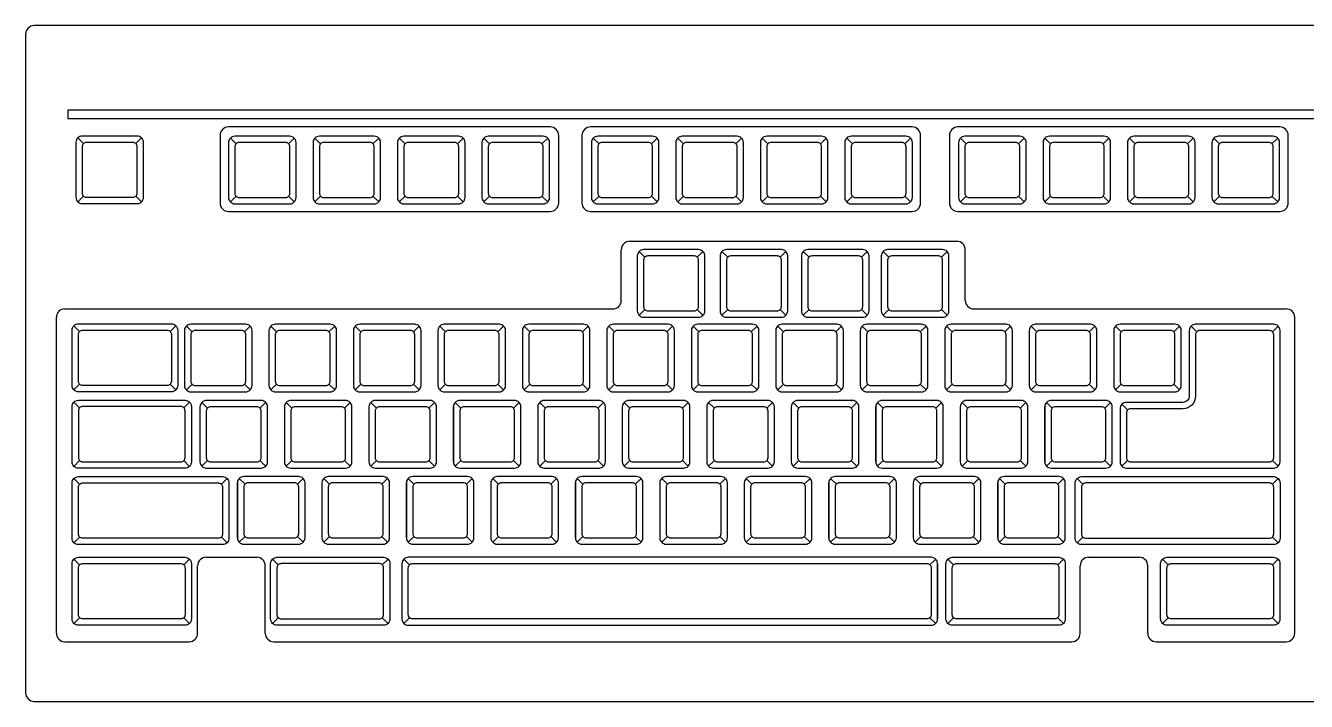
# Model space of a CAD drawing. Extents: x 810.254 to 810.714, y 78.318 to 78.478.
# Drawn here: x 810.2544 to 810.5577, y 78.3178 to 78.4778 of the extents above; entities that cross this region are included whole.
import ezdxf

# ---------------------------------------------------------------- set-up
doc = ezdxf.new("R2010")
doc.units = 0
doc.layers.get('0').update_dxf_attribs({"linetype": 'CONTINUOUS'})

msp = doc.modelspace()

# ---------------------------------------------------------------- linework, layer by layer
at = {"color": 0}
for p, q in [((810.26815, 78.44986), (810.26679, 78.45121)), ((810.28056, 78.44986), (810.28192, 78.45121)), ((810.30428, 78.44982), (810.30292, 78.45117)), ((810.31669, 78.44982), (810.31805, 78.45117)), ((810.32428, 78.44982), (810.32292, 78.45117)), ((810.33669, 78.44982), (810.33805, 78.45117)), ((810.34428, 78.44982), (810.34292, 78.45117)), ((810.35669, 78.44982), (810.35805, 78.45117)), ((810.36428, 78.44982), (810.36292, 78.45117)), ((810.37669, 78.44982), (810.37805, 78.45117)), ((810.3902, 78.44982), (810.38884, 78.45117)), ((810.40261, 78.44982), (810.40396, 78.45117)), ((810.4102, 78.44982), (810.40884, 78.45117)), ((810.42261, 78.44982), (810.42396, 78.45117)), ((810.4302, 78.44982), (810.42884, 78.45117)), ((810.44261, 78.44982), (810.44396, 78.45117)), ((810.4502, 78.44982), (810.44884, 78.45117)), ((810.46261, 78.44982), (810.46396, 78.45117)), ((810.47712, 78.44982), (810.47577, 78.45117)), ((810.48953, 78.44982), (810.49089, 78.45117)), ((810.49712, 78.44982), (810.49577, 78.45117)), ((810.50953, 78.44982), (810.51089, 78.45117)), ((810.51712, 78.44982), (810.51577, 78.45117)), ((810.52953, 78.44982), (810.53089, 78.45117)), ((810.53712, 78.44982), (810.53577, 78.45117)), ((810.54953, 78.44982), (810.55089, 78.45117)), ((810.26815, 78.43744), (810.26679, 78.43609)), ((810.28056, 78.43744), (810.28192, 78.43609)), ((810.30428, 78.4374), (810.30292, 78.43605)), ((810.31669, 78.4374), (810.31805, 78.43605)), ((810.32428, 78.4374), (810.32292, 78.43605)), ((810.33669, 78.4374), (810.33805, 78.43605)), ((810.34428, 78.4374), (810.34292, 78.43605)), ((810.35669, 78.4374), (810.35805, 78.43605)), ((810.36428, 78.4374), (810.36292, 78.43605)), ((810.37669, 78.4374), (810.37805, 78.43605)), ((810.3902, 78.4374), (810.38884, 78.43605)), ((810.40261, 78.4374), (810.40396, 78.43605)), ((810.4102, 78.4374), (810.40884, 78.43605)), ((810.42261, 78.4374), (810.42396, 78.43605)), ((810.4302, 78.4374), (810.42884, 78.43605)), ((810.44261, 78.4374), (810.44396, 78.43605)), ((810.4502, 78.4374), (810.44884, 78.43605)), ((810.46261, 78.4374), (810.46396, 78.43605)), ((810.47712, 78.4374), (810.47577, 78.43605)), ((810.48953, 78.4374), (810.49089, 78.43605)), ((810.49712, 78.4374), (810.49577, 78.43605)), ((810.50953, 78.4374), (810.51089, 78.43605)), ((810.51712, 78.4374), (810.51577, 78.43605)), ((810.52953, 78.4374), (810.53089, 78.43605)), ((810.53712, 78.4374), (810.53577, 78.43605)), ((810.54953, 78.4374), (810.55089, 78.43605)), ((810.39547, 78.41274), (810.39547, 78.42474)), ((810.39747, 78.42674), (810.47492, 78.42674)), ((810.47692, 78.41274), (810.47692, 78.42474)), ((810.40106, 78.42297), (810.3997, 78.42433)), ((810.41347, 78.42297), (810.41482, 78.42433)), ((810.42068, 78.42297), (810.41932, 78.42433)), ((810.43309, 78.42297), (810.43444, 78.42433)), ((810.43992, 78.42297), (810.43857, 78.42433)), ((810.45233, 78.42297), (810.45369, 78.42433)), ((810.45883, 78.42297), (810.45748, 78.42433)), ((810.47125, 78.42297), (810.4726, 78.42433)), ((810.26372, 78.41074), (810.39347, 78.41074)), ((810.40106, 78.41056), (810.3997, 78.40921)), ((810.41347, 78.41056), (810.41482, 78.40921)), ((810.42068, 78.41056), (810.41932, 78.40921)), ((810.43309, 78.41056), (810.43444, 78.40921)), ((810.43992, 78.41056), (810.43857, 78.40921)), ((810.45233, 78.41056), (810.45369, 78.40921)), ((810.45883, 78.41056), (810.45748, 78.40921)), ((810.47125, 78.41056), (810.4726, 78.40921)), ((810.47892, 78.41074), (810.55291, 78.41074)), ((810.26172, 78.33392), (810.26172, 78.40874)), ((810.26724, 78.4054), (810.26589, 78.40675)), ((810.28865, 78.4054), (810.29001, 78.40675)), ((810.29385, 78.40531), (810.2925, 78.40666)), ((810.30626, 78.40531), (810.30762, 78.40666)), ((810.31385, 78.40531), (810.3125, 78.40666)), ((810.32626, 78.40531), (810.32762, 78.40666)), ((810.33385, 78.40531), (810.3325, 78.40666)), ((810.34626, 78.40531), (810.34762, 78.40666)), ((810.35385, 78.40531), (810.3525, 78.40666)), ((810.36626, 78.40531), (810.36762, 78.40666)), ((810.37385, 78.40531), (810.3725, 78.40666)), ((810.38626, 78.40531), (810.38762, 78.40666)), ((810.39385, 78.40531), (810.3925, 78.40666)), ((810.40626, 78.40531), (810.40762, 78.40666)), ((810.41385, 78.40531), (810.4125, 78.40666)), ((810.42626, 78.40531), (810.42762, 78.40666)), ((810.43385, 78.40531), (810.4325, 78.40666)), ((810.44626, 78.40531), (810.44762, 78.40666)), ((810.45385, 78.40531), (810.4525, 78.40666)), ((810.46626, 78.40531), (810.46762, 78.40666)), ((810.47385, 78.40531), (810.4725, 78.40666)), ((810.48626, 78.40531), (810.48762, 78.40666)), ((810.49385, 78.40531), (810.4925, 78.40666)), ((810.50626, 78.40531), (810.50762, 78.40666)), ((810.51385, 78.40531), (810.5125, 78.40666)), ((810.52626, 78.40531), (810.52762, 78.40666)), ((810.53038, 78.40666), (810.53174, 78.40531)), ((810.55101, 78.40666), (810.54965, 78.40531)), ((810.55491, 78.33392), (810.55491, 78.40874)), ((810.26724, 78.39289), (810.26589, 78.39154)), ((810.28865, 78.39289), (810.29001, 78.39154)), ((810.29385, 78.39289), (810.2925, 78.39154)), ((810.30626, 78.39289), (810.30762, 78.39154)), ((810.31385, 78.39289), (810.3125, 78.39154)), ((810.32626, 78.39289), (810.32762, 78.39154)), ((810.33385, 78.39289), (810.3325, 78.39154)), ((810.34626, 78.39289), (810.34762, 78.39154)), ((810.35385, 78.39289), (810.3525, 78.39154)), ((810.36626, 78.39289), (810.36762, 78.39154)), ((810.37385, 78.39289), (810.3725, 78.39154)), ((810.38626, 78.39289), (810.38762, 78.39154)), ((810.39385, 78.39289), (810.3925, 78.39154)), ((810.40626, 78.39289), (810.40762, 78.39154)), ((810.41385, 78.39289), (810.4125, 78.39154)), ((810.42626, 78.39289), (810.42762, 78.39154)), ((810.43385, 78.39289), (810.4325, 78.39154)), ((810.44626, 78.39289), (810.44762, 78.39154)), ((810.45385, 78.39289), (810.4525, 78.39154)), ((810.46626, 78.39289), (810.46762, 78.39154)), ((810.47385, 78.39289), (810.4725, 78.39154)), ((810.48626, 78.39289), (810.48762, 78.39154)), ((810.49385, 78.39289), (810.4925, 78.39154)), ((810.50626, 78.39289), (810.50762, 78.39154)), ((810.51385, 78.39289), (810.5125, 78.39154)), ((810.52626, 78.39289), (810.52762, 78.39154)), ((810.26724, 78.38731), (810.26589, 78.38866)), ((810.2919, 78.38731), (810.29326, 78.38866)), ((810.29751, 78.38723), (810.29616, 78.38859)), ((810.30993, 78.38723), (810.31128, 78.38859)), ((810.31751, 78.38723), (810.31616, 78.38859)), ((810.32993, 78.38723), (810.33128, 78.38859)), ((810.33751, 78.38723), (810.33616, 78.38859)), ((810.34993, 78.38723), (810.35128, 78.38859)), ((810.35751, 78.38723), (810.35616, 78.38859)), ((810.36993, 78.38723), (810.37128, 78.38859)), ((810.37751, 78.38723), (810.37616, 78.38859)), ((810.38993, 78.38723), (810.39128, 78.38859)), ((810.39751, 78.38723), (810.39616, 78.38859)), ((810.40993, 78.38723), (810.41128, 78.38859)), ((810.41751, 78.38723), (810.41616, 78.38859)), ((810.42993, 78.38723), (810.43128, 78.38859)), ((810.43751, 78.38723), (810.43616, 78.38859)), ((810.44993, 78.38723), (810.45128, 78.38859)), ((810.45751, 78.38723), (810.45616, 78.38859)), ((810.46993, 78.38723), (810.47128, 78.38859)), ((810.47751, 78.38723), (810.47616, 78.38859)), ((810.48993, 78.38723), (810.49128, 78.38859)), ((810.49751, 78.38723), (810.49616, 78.38859)), ((810.50993, 78.38723), (810.51128, 78.38859)), ((810.2957, 78.3876), (810.2957, 78.37451)), ((810.3157, 78.3876), (810.3157, 78.37451)), ((810.3357, 78.3876), (810.3357, 78.37451)), ((810.3557, 78.3876), (810.3557, 78.37451)), ((810.3757, 78.3876), (810.3757, 78.37451)), ((810.3957, 78.3876), (810.3957, 78.37451)), ((810.4157, 78.3876), (810.4157, 78.37451)), ((810.4357, 78.3876), (810.4357, 78.37451)), ((810.4557, 78.3876), (810.4557, 78.37451)), ((810.4757, 78.3876), (810.4757, 78.37451)), ((810.4957, 78.3876), (810.4957, 78.37451)), ((810.514, 78.38815), (810.51535, 78.38679)), ((810.26724, 78.3748), (810.26589, 78.37345)), ((810.2919, 78.3748), (810.29326, 78.37345)), ((810.29751, 78.37482), (810.29616, 78.37347)), ((810.30993, 78.37482), (810.31128, 78.37347)), ((810.31751, 78.37482), (810.31616, 78.37347)), ((810.32993, 78.37482), (810.33128, 78.37347)), ((810.33751, 78.37482), (810.33616, 78.37347)), ((810.34993, 78.37482), (810.35128, 78.37347)), ((810.35751, 78.37482), (810.35616, 78.37347)), ((810.36993, 78.37482), (810.37128, 78.37347)), ((810.37751, 78.37482), (810.37616, 78.37347)), ((810.38993, 78.37482), (810.39128, 78.37347)), ((810.39751, 78.37482), (810.39616, 78.37347)), ((810.40993, 78.37482), (810.41128, 78.37347)), ((810.41751, 78.37482), (810.41616, 78.37347)), ((810.42993, 78.37482), (810.43128, 78.37347)), ((810.43751, 78.37482), (810.43616, 78.37347)), ((810.44993, 78.37482), (810.45128, 78.37347)), ((810.45751, 78.37482), (810.45616, 78.37347)), ((810.46993, 78.37482), (810.47128, 78.37347)), ((810.47751, 78.37482), (810.47616, 78.37347)), ((810.48993, 78.37482), (810.49128, 78.37347)), ((810.49751, 78.37482), (810.49616, 78.37347)), ((810.50993, 78.37482), (810.51128, 78.37347)), ((810.514, 78.37347), (810.51535, 78.37482)), ((810.55101, 78.37347), (810.54965, 78.37482)), ((810.26724, 78.36922), (810.26589, 78.37057)), ((810.3008, 78.36922), (810.30215, 78.37057)), ((810.30639, 78.36923), (810.30504, 78.37059)), ((810.3188, 78.36923), (810.32016, 78.37059)), ((810.32639, 78.36923), (810.32504, 78.37059)), ((810.3388, 78.36923), (810.34016, 78.37059)), ((810.34639, 78.36923), (810.34504, 78.37059)), ((810.3588, 78.36923), (810.36016, 78.37059)), ((810.36639, 78.36923), (810.36504, 78.37059)), ((810.3788, 78.36923), (810.38016, 78.37059)), ((810.38639, 78.36923), (810.38504, 78.37059)), ((810.3988, 78.36923), (810.40016, 78.37059)), ((810.40639, 78.36923), (810.40504, 78.37059)), ((810.4188, 78.36923), (810.42016, 78.37059)), ((810.42639, 78.36923), (810.42504, 78.37059)), ((810.4388, 78.36923), (810.44016, 78.37059)), ((810.44639, 78.36923), (810.44504, 78.37059)), ((810.4588, 78.36923), (810.46016, 78.37059)), ((810.46639, 78.36923), (810.46504, 78.37059)), ((810.4788, 78.36923), (810.48016, 78.37059)), ((810.48639, 78.36923), (810.48504, 78.37059)), ((810.4988, 78.36923), (810.50016, 78.37059)), ((810.50473, 78.36922), (810.50338, 78.37057)), ((810.54965, 78.36922), (810.55101, 78.37057)), ((810.30457, 78.3696), (810.30457, 78.35651)), ((810.32457, 78.3696), (810.32457, 78.35651)), ((810.34457, 78.3696), (810.34457, 78.35651)), ((810.36457, 78.3696), (810.36457, 78.35651)), ((810.38457, 78.3696), (810.38457, 78.35651)), ((810.40457, 78.3696), (810.40457, 78.35651)), ((810.42457, 78.3696), (810.42457, 78.35651)), ((810.44457, 78.3696), (810.44457, 78.35651)), ((810.46457, 78.3696), (810.46457, 78.35651)), ((810.48457, 78.3696), (810.48457, 78.35651)), ((810.26724, 78.35671), (810.26589, 78.35536)), ((810.3008, 78.35671), (810.30215, 78.35536)), ((810.30639, 78.35682), (810.30504, 78.35547)), ((810.3188, 78.35682), (810.32016, 78.35547)), ((810.32639, 78.35682), (810.32504, 78.35547)), ((810.3388, 78.35682), (810.34016, 78.35547)), ((810.34639, 78.35682), (810.34504, 78.35547)), ((810.3588, 78.35682), (810.36016, 78.35547)), ((810.36639, 78.35682), (810.36504, 78.35547)), ((810.3788, 78.35682), (810.38016, 78.35547)), ((810.38639, 78.35682), (810.38504, 78.35547)), ((810.3988, 78.35682), (810.40016, 78.35547)), ((810.40639, 78.35682), (810.40504, 78.35547)), ((810.4188, 78.35682), (810.42016, 78.35547)), ((810.42639, 78.35682), (810.42504, 78.35547)), ((810.4388, 78.35682), (810.44016, 78.35547)), ((810.44639, 78.35682), (810.44504, 78.35547)), ((810.4588, 78.35682), (810.46016, 78.35547)), ((810.46639, 78.35682), (810.46504, 78.35547)), ((810.4788, 78.35682), (810.48016, 78.35547)), ((810.48639, 78.35682), (810.48504, 78.35547)), ((810.4988, 78.35682), (810.50016, 78.35547)), ((810.50473, 78.35671), (810.50338, 78.35536)), ((810.54965, 78.35671), (810.55101, 78.35536)), ((810.29718, 78.35192), (810.30919, 78.35192)), ((810.50612, 78.35192), (810.51813, 78.35192)), ((810.26724, 78.35013), (810.26589, 78.35148)), ((810.2919, 78.35013), (810.29326, 78.35148)), ((810.29518, 78.33392), (810.29518, 78.34992)), ((810.31119, 78.33392), (810.31119, 78.34992)), ((810.31424, 78.35013), (810.31289, 78.35148)), ((810.3389, 78.35013), (810.34026, 78.35148)), ((810.34534, 78.35013), (810.34399, 78.35148)), ((810.46855, 78.35013), (810.46991, 78.35148)), ((810.47034, 78.35042), (810.47034, 78.33733)), ((810.47414, 78.35013), (810.47278, 78.35148)), ((810.4988, 78.35013), (810.50016, 78.35148)), ((810.50412, 78.33392), (810.50412, 78.34992)), ((810.52013, 78.33392), (810.52013, 78.34992)), ((810.52497, 78.35013), (810.52361, 78.35148)), ((810.54963, 78.35013), (810.55098, 78.35148)), ((810.26724, 78.33762), (810.26589, 78.33627)), ((810.2919, 78.33762), (810.29326, 78.33627)), ((810.31424, 78.33762), (810.31289, 78.33627)), ((810.3389, 78.33762), (810.34026, 78.33627)), ((810.34534, 78.33762), (810.34399, 78.33627)), ((810.46855, 78.33762), (810.46991, 78.33627)), ((810.47414, 78.33762), (810.47278, 78.33627)), ((810.4988, 78.33762), (810.50016, 78.33627)), ((810.52497, 78.33762), (810.52361, 78.33627)), ((810.54963, 78.33762), (810.55098, 78.33627)), ((810.26372, 78.33192), (810.29318, 78.33192)), ((810.31319, 78.33192), (810.50212, 78.33192)), ((810.52213, 78.33192), (810.55291, 78.33192))]:
    msp.add_line(p, q, dxfattribs=at)
for points in [[(810.25445, 78.4758), (810.25445, 78.3198, 0.414214), (810.25645, 78.3178), (810.71245, 78.3178, 0.414214), (810.71445, 78.3198), (810.71445, 78.4758, 0.414214), (810.71245, 78.4778), (810.25645, 78.4778, 0.414214)], [(810.37866, 78.4538), (810.30247, 78.4538, 0.414214), (810.30047, 78.4518), (810.30047, 78.4358, 0.414214), (810.30247, 78.4338), (810.37866, 78.4338, 0.414214), (810.38066, 78.4358), (810.38066, 78.4518, 0.414214)], [(810.46435, 78.4538), (810.38816, 78.4538, 0.414214), (810.38616, 78.4518), (810.38616, 78.4358, 0.414214), (810.38816, 78.4338), (810.46435, 78.4338, 0.414214), (810.46635, 78.4358), (810.46635, 78.4518, 0.414214)], [(810.55137, 78.4538), (810.47518, 78.4538, 0.414214), (810.47318, 78.4518), (810.47318, 78.4358, 0.414214), (810.47518, 78.4338), (810.55137, 78.4338, 0.414214), (810.55337, 78.4358), (810.55337, 78.4518, 0.414214)], [(810.28235, 78.45015, 0.414214), (810.28085, 78.45165), (810.26785, 78.45165, 0.414214), (810.26635, 78.45015), (810.26635, 78.43715, 0.414214), (810.26785, 78.43565), (810.28085, 78.43565, 0.414214), (810.28235, 78.43715)], [(810.27985, 78.45015), (810.26885, 78.45015, 0.414214), (810.26785, 78.44915), (810.26785, 78.43815, 0.414214), (810.26885, 78.43715), (810.27985, 78.43715, 0.414214), (810.28085, 78.43815), (810.28085, 78.44915, 0.414214)], [(810.31849, 78.45011, 0.414214), (810.31699, 78.45161), (810.30399, 78.45161, 0.414214), (810.30249, 78.45011), (810.30249, 78.43711, 0.414214), (810.30399, 78.43561), (810.31699, 78.43561, 0.414214), (810.31849, 78.43711)], [(810.31599, 78.45011), (810.30499, 78.45011, 0.414214), (810.30399, 78.44911), (810.30399, 78.43811, 0.414214), (810.30499, 78.43711), (810.31599, 78.43711, 0.414214), (810.31699, 78.43811), (810.31699, 78.44911, 0.414214)], [(810.33849, 78.45011, 0.414214), (810.33699, 78.45161), (810.32399, 78.45161, 0.414214), (810.32249, 78.45011), (810.32249, 78.43711, 0.414214), (810.32399, 78.43561), (810.33699, 78.43561, 0.414214), (810.33849, 78.43711)], [(810.33599, 78.45011), (810.32499, 78.45011, 0.414214), (810.32399, 78.44911), (810.32399, 78.43811, 0.414214), (810.32499, 78.43711), (810.33599, 78.43711, 0.414214), (810.33699, 78.43811), (810.33699, 78.44911, 0.414214)], [(810.35849, 78.45011, 0.414214), (810.35699, 78.45161), (810.34399, 78.45161, 0.414214), (810.34249, 78.45011), (810.34249, 78.43711, 0.414214), (810.34399, 78.43561), (810.35699, 78.43561, 0.414214), (810.35849, 78.43711)], [(810.35599, 78.45011), (810.34499, 78.45011, 0.414214), (810.34399, 78.44911), (810.34399, 78.43811, 0.414214), (810.34499, 78.43711), (810.35599, 78.43711, 0.414214), (810.35699, 78.43811), (810.35699, 78.44911, 0.414214)], [(810.37849, 78.45011, 0.414214), (810.37699, 78.45161), (810.36399, 78.45161, 0.414214), (810.36249, 78.45011), (810.36249, 78.43711, 0.414214), (810.36399, 78.43561), (810.37699, 78.43561, 0.414214), (810.37849, 78.43711)], [(810.37599, 78.45011), (810.36499, 78.45011, 0.414214), (810.36399, 78.44911), (810.36399, 78.43811, 0.414214), (810.36499, 78.43711), (810.37599, 78.43711, 0.414214), (810.37699, 78.43811), (810.37699, 78.44911, 0.414214)], [(810.4044, 78.45011, 0.414214), (810.4029, 78.45161), (810.3899, 78.45161, 0.414214), (810.3884, 78.45011), (810.3884, 78.43711, 0.414214), (810.3899, 78.43561), (810.4029, 78.43561, 0.414214), (810.4044, 78.43711)], [(810.4019, 78.45011), (810.3909, 78.45011, 0.414214), (810.3899, 78.44911), (810.3899, 78.43811, 0.414214), (810.3909, 78.43711), (810.4019, 78.43711, 0.414214), (810.4029, 78.43811), (810.4029, 78.44911, 0.414214)], [(810.4244, 78.45011, 0.414214), (810.4229, 78.45161), (810.4099, 78.45161, 0.414214), (810.4084, 78.45011), (810.4084, 78.43711, 0.414214), (810.4099, 78.43561), (810.4229, 78.43561, 0.414214), (810.4244, 78.43711)], [(810.4219, 78.45011), (810.4109, 78.45011, 0.414214), (810.4099, 78.44911), (810.4099, 78.43811, 0.414214), (810.4109, 78.43711), (810.4219, 78.43711, 0.414214), (810.4229, 78.43811), (810.4229, 78.44911, 0.414214)], [(810.4444, 78.45011, 0.414214), (810.4429, 78.45161), (810.4299, 78.45161, 0.414214), (810.4284, 78.45011), (810.4284, 78.43711, 0.414214), (810.4299, 78.43561), (810.4429, 78.43561, 0.414214), (810.4444, 78.43711)], [(810.4419, 78.45011), (810.4309, 78.45011, 0.414214), (810.4299, 78.44911), (810.4299, 78.43811, 0.414214), (810.4309, 78.43711), (810.4419, 78.43711, 0.414214), (810.4429, 78.43811), (810.4429, 78.44911, 0.414214)], [(810.4644, 78.45011, 0.414214), (810.4629, 78.45161), (810.4499, 78.45161, 0.414214), (810.4484, 78.45011), (810.4484, 78.43711, 0.414214), (810.4499, 78.43561), (810.4629, 78.43561, 0.414214), (810.4644, 78.43711)], [(810.4619, 78.45011), (810.4509, 78.45011, 0.414214), (810.4499, 78.44911), (810.4499, 78.43811, 0.414214), (810.4509, 78.43711), (810.4619, 78.43711, 0.414214), (810.4629, 78.43811), (810.4629, 78.44911, 0.414214)], [(810.49133, 78.45011, 0.414214), (810.48983, 78.45161), (810.47683, 78.45161, 0.414214), (810.47533, 78.45011), (810.47533, 78.43711, 0.414214), (810.47683, 78.43561), (810.48983, 78.43561, 0.414214), (810.49133, 78.43711)], [(810.48883, 78.45011), (810.47783, 78.45011, 0.414214), (810.47683, 78.44911), (810.47683, 78.43811, 0.414214), (810.47783, 78.43711), (810.48883, 78.43711, 0.414214), (810.48983, 78.43811), (810.48983, 78.44911, 0.414214)], [(810.51133, 78.45011, 0.414214), (810.50983, 78.45161), (810.49683, 78.45161, 0.414214), (810.49533, 78.45011), (810.49533, 78.43711, 0.414214), (810.49683, 78.43561), (810.50983, 78.43561, 0.414214), (810.51133, 78.43711)], [(810.50883, 78.45011), (810.49783, 78.45011, 0.414214), (810.49683, 78.44911), (810.49683, 78.43811, 0.414214), (810.49783, 78.43711), (810.50883, 78.43711, 0.414214), (810.50983, 78.43811), (810.50983, 78.44911, 0.414214)], [(810.53133, 78.45011, 0.414214), (810.52983, 78.45161), (810.51683, 78.45161, 0.414214), (810.51533, 78.45011), (810.51533, 78.43711, 0.414214), (810.51683, 78.43561), (810.52983, 78.43561, 0.414214), (810.53133, 78.43711)], [(810.52883, 78.45011), (810.51783, 78.45011, 0.414214), (810.51683, 78.44911), (810.51683, 78.43811, 0.414214), (810.51783, 78.43711), (810.52883, 78.43711, 0.414214), (810.52983, 78.43811), (810.52983, 78.44911, 0.414214)], [(810.55133, 78.45011, 0.414214), (810.54983, 78.45161), (810.53683, 78.45161, 0.414214), (810.53533, 78.45011), (810.53533, 78.43711, 0.414214), (810.53683, 78.43561), (810.54983, 78.43561, 0.414214), (810.55133, 78.43711)], [(810.54883, 78.45011), (810.53783, 78.45011, 0.414214), (810.53683, 78.44911), (810.53683, 78.43811, 0.414214), (810.53783, 78.43711), (810.54883, 78.43711, 0.414214), (810.54983, 78.43811), (810.54983, 78.44911, 0.414214)], [(810.41526, 78.42327, 0.414214), (810.41376, 78.42477), (810.40076, 78.42477, 0.414214), (810.39926, 78.42327), (810.39926, 78.41027, 0.414214), (810.40076, 78.40877), (810.41376, 78.40877, 0.414214), (810.41526, 78.41027)], [(810.43488, 78.42327, 0.414214), (810.43338, 78.42477), (810.42038, 78.42477, 0.414214), (810.41888, 78.42327), (810.41888, 78.41027, 0.414214), (810.42038, 78.40877), (810.43338, 78.40877, 0.414214), (810.43488, 78.41027)], [(810.45413, 78.42327, 0.414214), (810.45263, 78.42477), (810.43963, 78.42477, 0.414214), (810.43813, 78.42327), (810.43813, 78.41027, 0.414214), (810.43963, 78.40877), (810.45263, 78.40877, 0.414214), (810.45413, 78.41027)], [(810.47304, 78.42327, 0.414214), (810.47154, 78.42477), (810.45854, 78.42477, 0.414214), (810.45704, 78.42327), (810.45704, 78.41027, 0.414214), (810.45854, 78.40877), (810.47154, 78.40877, 0.414214), (810.47304, 78.41027)], [(810.41276, 78.42327), (810.40176, 78.42327, 0.414214), (810.40076, 78.42227), (810.40076, 78.41127, 0.414214), (810.40176, 78.41027), (810.41276, 78.41027, 0.414214), (810.41376, 78.41127), (810.41376, 78.42227, 0.414214)], [(810.43238, 78.42327), (810.42138, 78.42327, 0.414214), (810.42038, 78.42227), (810.42038, 78.41127, 0.414214), (810.42138, 78.41027), (810.43238, 78.41027, 0.414214), (810.43338, 78.41127), (810.43338, 78.42227, 0.414214)], [(810.45163, 78.42327), (810.44063, 78.42327, 0.414214), (810.43963, 78.42227), (810.43963, 78.41127, 0.414214), (810.44063, 78.41027), (810.45163, 78.41027, 0.414214), (810.45263, 78.41127), (810.45263, 78.42227, 0.414214)], [(810.47054, 78.42327), (810.45954, 78.42327, 0.414214), (810.45854, 78.42227), (810.45854, 78.41127, 0.414214), (810.45954, 78.41027), (810.47054, 78.41027, 0.414214), (810.47154, 78.41127), (810.47154, 78.42227, 0.414214)], [(810.26695, 78.40719), (810.28895, 78.40719, -0.414214), (810.29045, 78.40569), (810.29045, 78.3926, -0.414214), (810.28895, 78.3911), (810.26695, 78.3911, -0.414214), (810.26545, 78.3926), (810.26545, 78.40569, -0.414214)], [(810.30806, 78.4056, 0.414214), (810.30656, 78.4071), (810.29356, 78.4071, 0.414214), (810.29206, 78.4056), (810.29206, 78.3926, 0.414214), (810.29356, 78.3911), (810.30656, 78.3911, 0.414214), (810.30806, 78.3926)], [(810.32806, 78.4056, 0.414214), (810.32656, 78.4071), (810.31356, 78.4071, 0.414214), (810.31206, 78.4056), (810.31206, 78.3926, 0.414214), (810.31356, 78.3911), (810.32656, 78.3911, 0.414214), (810.32806, 78.3926)], [(810.34806, 78.4056, 0.414214), (810.34656, 78.4071), (810.33356, 78.4071, 0.414214), (810.33206, 78.4056), (810.33206, 78.3926, 0.414214), (810.33356, 78.3911), (810.34656, 78.3911, 0.414214), (810.34806, 78.3926)], [(810.36806, 78.4056, 0.414214), (810.36656, 78.4071), (810.35356, 78.4071, 0.414214), (810.35206, 78.4056), (810.35206, 78.3926, 0.414214), (810.35356, 78.3911), (810.36656, 78.3911, 0.414214), (810.36806, 78.3926)], [(810.38806, 78.4056, 0.414214), (810.38656, 78.4071), (810.37356, 78.4071, 0.414214), (810.37206, 78.4056), (810.37206, 78.3926, 0.414214), (810.37356, 78.3911), (810.38656, 78.3911, 0.414214), (810.38806, 78.3926)], [(810.40806, 78.4056, 0.414214), (810.40656, 78.4071), (810.39356, 78.4071, 0.414214), (810.39206, 78.4056), (810.39206, 78.3926, 0.414214), (810.39356, 78.3911), (810.40656, 78.3911, 0.414214), (810.40806, 78.3926)], [(810.42806, 78.4056, 0.414214), (810.42656, 78.4071), (810.41356, 78.4071, 0.414214), (810.41206, 78.4056), (810.41206, 78.3926, 0.414214), (810.41356, 78.3911), (810.42656, 78.3911, 0.414214), (810.42806, 78.3926)], [(810.44806, 78.4056, 0.414214), (810.44656, 78.4071), (810.43356, 78.4071, 0.414214), (810.43206, 78.4056), (810.43206, 78.3926, 0.414214), (810.43356, 78.3911), (810.44656, 78.3911, 0.414214), (810.44806, 78.3926)], [(810.46806, 78.4056, 0.414214), (810.46656, 78.4071), (810.45356, 78.4071, 0.414214), (810.45206, 78.4056), (810.45206, 78.3926, 0.414214), (810.45356, 78.3911), (810.46656, 78.3911, 0.414214), (810.46806, 78.3926)], [(810.48806, 78.4056, 0.414214), (810.48656, 78.4071), (810.47356, 78.4071, 0.414214), (810.47206, 78.4056), (810.47206, 78.3926, 0.414214), (810.47356, 78.3911), (810.48656, 78.3911, 0.414214), (810.48806, 78.3926)], [(810.50806, 78.4056, 0.414214), (810.50656, 78.4071), (810.49356, 78.4071, 0.414214), (810.49206, 78.4056), (810.49206, 78.3926, 0.414214), (810.49356, 78.3911), (810.50656, 78.3911, 0.414214), (810.50806, 78.3926)], [(810.52806, 78.4056, 0.414214), (810.52656, 78.4071), (810.51356, 78.4071, 0.414214), (810.51206, 78.4056), (810.51206, 78.3926, 0.414214), (810.51356, 78.3911), (810.52656, 78.3911, 0.414214), (810.52806, 78.3926)], [(810.51506, 78.37303), (810.54994, 78.37303, 0.414214), (810.55144, 78.37453), (810.55144, 78.4056, 0.414214), (810.54994, 78.4071), (810.53144, 78.4071, 0.414214), (810.52994, 78.4056), (810.52994, 78.39009, -0.414214), (810.52844, 78.38859), (810.51506, 78.38859, 0.414214), (810.51356, 78.38709), (810.51356, 78.37453, 0.414214)], [(810.28895, 78.40469), (810.28895, 78.3936, -0.414214), (810.28795, 78.3926), (810.26795, 78.3926, -0.414214), (810.26695, 78.3936), (810.26695, 78.40469, -0.414214), (810.26795, 78.40569), (810.28795, 78.40569, -0.414214)], [(810.30556, 78.4056), (810.29456, 78.4056, 0.414214), (810.29356, 78.4046), (810.29356, 78.3936, 0.414214), (810.29456, 78.3926), (810.30556, 78.3926, 0.414214), (810.30656, 78.3936), (810.30656, 78.4046, 0.414214)], [(810.32556, 78.4056), (810.31456, 78.4056, 0.414214), (810.31356, 78.4046), (810.31356, 78.3936, 0.414214), (810.31456, 78.3926), (810.32556, 78.3926, 0.414214), (810.32656, 78.3936), (810.32656, 78.4046, 0.414214)], [(810.34556, 78.4056), (810.33456, 78.4056, 0.414214), (810.33356, 78.4046), (810.33356, 78.3936, 0.414214), (810.33456, 78.3926), (810.34556, 78.3926, 0.414214), (810.34656, 78.3936), (810.34656, 78.4046, 0.414214)], [(810.36556, 78.4056), (810.35456, 78.4056, 0.414214), (810.35356, 78.4046), (810.35356, 78.3936, 0.414214), (810.35456, 78.3926), (810.36556, 78.3926, 0.414214), (810.36656, 78.3936), (810.36656, 78.4046, 0.414214)], [(810.38556, 78.4056), (810.37456, 78.4056, 0.414214), (810.37356, 78.4046), (810.37356, 78.3936, 0.414214), (810.37456, 78.3926), (810.38556, 78.3926, 0.414214), (810.38656, 78.3936), (810.38656, 78.4046, 0.414214)], [(810.40556, 78.4056), (810.39456, 78.4056, 0.414214), (810.39356, 78.4046), (810.39356, 78.3936, 0.414214), (810.39456, 78.3926), (810.40556, 78.3926, 0.414214), (810.40656, 78.3936), (810.40656, 78.4046, 0.414214)], [(810.42556, 78.4056), (810.41456, 78.4056, 0.414214), (810.41356, 78.4046), (810.41356, 78.3936, 0.414214), (810.41456, 78.3926), (810.42556, 78.3926, 0.414214), (810.42656, 78.3936), (810.42656, 78.4046, 0.414214)], [(810.44556, 78.4056), (810.43456, 78.4056, 0.414214), (810.43356, 78.4046), (810.43356, 78.3936, 0.414214), (810.43456, 78.3926), (810.44556, 78.3926, 0.414214), (810.44656, 78.3936), (810.44656, 78.4046, 0.414214)], [(810.46556, 78.4056), (810.45456, 78.4056, 0.414214), (810.45356, 78.4046), (810.45356, 78.3936, 0.414214), (810.45456, 78.3926), (810.46556, 78.3926, 0.414214), (810.46656, 78.3936), (810.46656, 78.4046, 0.414214)], [(810.48556, 78.4056), (810.47456, 78.4056, 0.414214), (810.47356, 78.4046), (810.47356, 78.3936, 0.414214), (810.47456, 78.3926), (810.48556, 78.3926, 0.414214), (810.48656, 78.3936), (810.48656, 78.4046, 0.414214)], [(810.50556, 78.4056), (810.49456, 78.4056, 0.414214), (810.49356, 78.4046), (810.49356, 78.3936, 0.414214), (810.49456, 78.3926), (810.50556, 78.3926, 0.414214), (810.50656, 78.3936), (810.50656, 78.4046, 0.414214)], [(810.52556, 78.4056), (810.51456, 78.4056, 0.414214), (810.51356, 78.4046), (810.51356, 78.3936, 0.414214), (810.51456, 78.3926), (810.52556, 78.3926, 0.414214), (810.52656, 78.3936), (810.52656, 78.4046, 0.414214)], [(810.51606, 78.37453), (810.54894, 78.37453, 0.414214), (810.54994, 78.37553), (810.54994, 78.4046, 0.414214), (810.54894, 78.4056), (810.53244, 78.4056, 0.414214), (810.53144, 78.4046), (810.53144, 78.39009, -0.414214), (810.52844, 78.38709), (810.51606, 78.38709, 0.414214), (810.51506, 78.38609), (810.51506, 78.37553, 0.414214)], [(810.26545, 78.37451), (810.26545, 78.3876, -0.414214), (810.26695, 78.3891), (810.2922, 78.3891, -0.414214), (810.2937, 78.3876), (810.2937, 78.37451, -0.414214), (810.2922, 78.37301), (810.26695, 78.37301, -0.414214)], [(810.31172, 78.38753, 0.414214), (810.31022, 78.38903), (810.29722, 78.38903, 0.414214), (810.29572, 78.38753), (810.29572, 78.37453, 0.414214), (810.29722, 78.37303), (810.31022, 78.37303, 0.414214), (810.31172, 78.37453)], [(810.33172, 78.38753, 0.414214), (810.33022, 78.38903), (810.31722, 78.38903, 0.414214), (810.31572, 78.38753), (810.31572, 78.37453, 0.414214), (810.31722, 78.37303), (810.33022, 78.37303, 0.414214), (810.33172, 78.37453)], [(810.35172, 78.38753, 0.414214), (810.35022, 78.38903), (810.33722, 78.38903, 0.414214), (810.33572, 78.38753), (810.33572, 78.37453, 0.414214), (810.33722, 78.37303), (810.35022, 78.37303, 0.414214), (810.35172, 78.37453)], [(810.37172, 78.38753, 0.414214), (810.37022, 78.38903), (810.35722, 78.38903, 0.414214), (810.35572, 78.38753), (810.35572, 78.37453, 0.414214), (810.35722, 78.37303), (810.37022, 78.37303, 0.414214), (810.37172, 78.37453)], [(810.39172, 78.38753, 0.414214), (810.39022, 78.38903), (810.37722, 78.38903, 0.414214), (810.37572, 78.38753), (810.37572, 78.37453, 0.414214), (810.37722, 78.37303), (810.39022, 78.37303, 0.414214), (810.39172, 78.37453)], [(810.41172, 78.38753, 0.414214), (810.41022, 78.38903), (810.39722, 78.38903, 0.414214), (810.39572, 78.38753), (810.39572, 78.37453, 0.414214), (810.39722, 78.37303), (810.41022, 78.37303, 0.414214), (810.41172, 78.37453)], [(810.43172, 78.38753, 0.414214), (810.43022, 78.38903), (810.41722, 78.38903, 0.414214), (810.41572, 78.38753), (810.41572, 78.37453, 0.414214), (810.41722, 78.37303), (810.43022, 78.37303, 0.414214), (810.43172, 78.37453)], [(810.45172, 78.38753, 0.414214), (810.45022, 78.38903), (810.43722, 78.38903, 0.414214), (810.43572, 78.38753), (810.43572, 78.37453, 0.414214), (810.43722, 78.37303), (810.45022, 78.37303, 0.414214), (810.45172, 78.37453)], [(810.47172, 78.38753, 0.414214), (810.47022, 78.38903), (810.45722, 78.38903, 0.414214), (810.45572, 78.38753), (810.45572, 78.37453, 0.414214), (810.45722, 78.37303), (810.47022, 78.37303, 0.414214), (810.47172, 78.37453)], [(810.49172, 78.38753, 0.414214), (810.49022, 78.38903), (810.47722, 78.38903, 0.414214), (810.47572, 78.38753), (810.47572, 78.37453, 0.414214), (810.47722, 78.37303), (810.49022, 78.37303, 0.414214), (810.49172, 78.37453)], [(810.51172, 78.38753, 0.414214), (810.51022, 78.38903), (810.49722, 78.38903, 0.414214), (810.49572, 78.38753), (810.49572, 78.37453, 0.414214), (810.49722, 78.37303), (810.51022, 78.37303, 0.414214), (810.51172, 78.37453)], [(810.2912, 78.3876), (810.26795, 78.3876, 0.414214), (810.26695, 78.3866), (810.26695, 78.37551, 0.414214), (810.26795, 78.37451), (810.2912, 78.37451, 0.414214), (810.2922, 78.37551), (810.2922, 78.3866, 0.414214)], [(810.30922, 78.38753), (810.29822, 78.38753, 0.414214), (810.29722, 78.38653), (810.29722, 78.37553, 0.414214), (810.29822, 78.37453), (810.30922, 78.37453, 0.414214), (810.31022, 78.37553), (810.31022, 78.38653, 0.414214)], [(810.32922, 78.38753), (810.31822, 78.38753, 0.414214), (810.31722, 78.38653), (810.31722, 78.37553, 0.414214), (810.31822, 78.37453), (810.32922, 78.37453, 0.414214), (810.33022, 78.37553), (810.33022, 78.38653, 0.414214)], [(810.34922, 78.38753), (810.33822, 78.38753, 0.414214), (810.33722, 78.38653), (810.33722, 78.37553, 0.414214), (810.33822, 78.37453), (810.34922, 78.37453, 0.414214), (810.35022, 78.37553), (810.35022, 78.38653, 0.414214)], [(810.36922, 78.38753), (810.35822, 78.38753, 0.414214), (810.35722, 78.38653), (810.35722, 78.37553, 0.414214), (810.35822, 78.37453), (810.36922, 78.37453, 0.414214), (810.37022, 78.37553), (810.37022, 78.38653, 0.414214)], [(810.38922, 78.38753), (810.37822, 78.38753, 0.414214), (810.37722, 78.38653), (810.37722, 78.37553, 0.414214), (810.37822, 78.37453), (810.38922, 78.37453, 0.414214), (810.39022, 78.37553), (810.39022, 78.38653, 0.414214)], [(810.40922, 78.38753), (810.39822, 78.38753, 0.414214), (810.39722, 78.38653), (810.39722, 78.37553, 0.414214), (810.39822, 78.37453), (810.40922, 78.37453, 0.414214), (810.41022, 78.37553), (810.41022, 78.38653, 0.414214)], [(810.42922, 78.38753), (810.41822, 78.38753, 0.414214), (810.41722, 78.38653), (810.41722, 78.37553, 0.414214), (810.41822, 78.37453), (810.42922, 78.37453, 0.414214), (810.43022, 78.37553), (810.43022, 78.38653, 0.414214)], [(810.44922, 78.38753), (810.43822, 78.38753, 0.414214), (810.43722, 78.38653), (810.43722, 78.37553, 0.414214), (810.43822, 78.37453), (810.44922, 78.37453, 0.414214), (810.45022, 78.37553), (810.45022, 78.38653, 0.414214)], [(810.46922, 78.38753), (810.45822, 78.38753, 0.414214), (810.45722, 78.38653), (810.45722, 78.37553, 0.414214), (810.45822, 78.37453), (810.46922, 78.37453, 0.414214), (810.47022, 78.37553), (810.47022, 78.38653, 0.414214)], [(810.48922, 78.38753), (810.47822, 78.38753, 0.414214), (810.47722, 78.38653), (810.47722, 78.37553, 0.414214), (810.47822, 78.37453), (810.48922, 78.37453, 0.414214), (810.49022, 78.37553), (810.49022, 78.38653, 0.414214)], [(810.50922, 78.38753), (810.49822, 78.38753, 0.414214), (810.49722, 78.38653), (810.49722, 78.37553, 0.414214), (810.49822, 78.37453), (810.50922, 78.37453, 0.414214), (810.51022, 78.37553), (810.51022, 78.38653, 0.414214)], [(810.26545, 78.35642), (810.26545, 78.36951, -0.414214), (810.26695, 78.37101), (810.30109, 78.37101, -0.414214), (810.30259, 78.36951), (810.30259, 78.35642, -0.414214), (810.30109, 78.35492), (810.26695, 78.35492, -0.414214)], [(810.3206, 78.36953, 0.414214), (810.3191, 78.37103), (810.3061, 78.37103, 0.414214), (810.3046, 78.36953), (810.3046, 78.35653, 0.414214), (810.3061, 78.35503), (810.3191, 78.35503, 0.414214), (810.3206, 78.35653)], [(810.3406, 78.36953, 0.414214), (810.3391, 78.37103), (810.3261, 78.37103, 0.414214), (810.3246, 78.36953), (810.3246, 78.35653, 0.414214), (810.3261, 78.35503), (810.3391, 78.35503, 0.414214), (810.3406, 78.35653)], [(810.3606, 78.36953, 0.414214), (810.3591, 78.37103), (810.3461, 78.37103, 0.414214), (810.3446, 78.36953), (810.3446, 78.35653, 0.414214), (810.3461, 78.35503), (810.3591, 78.35503, 0.414214), (810.3606, 78.35653)], [(810.3806, 78.36953, 0.414214), (810.3791, 78.37103), (810.3661, 78.37103, 0.414214), (810.3646, 78.36953), (810.3646, 78.35653, 0.414214), (810.3661, 78.35503), (810.3791, 78.35503, 0.414214), (810.3806, 78.35653)], [(810.4006, 78.36953, 0.414214), (810.3991, 78.37103), (810.3861, 78.37103, 0.414214), (810.3846, 78.36953), (810.3846, 78.35653, 0.414214), (810.3861, 78.35503), (810.3991, 78.35503, 0.414214), (810.4006, 78.35653)], [(810.4206, 78.36953, 0.414214), (810.4191, 78.37103), (810.4061, 78.37103, 0.414214), (810.4046, 78.36953), (810.4046, 78.35653, 0.414214), (810.4061, 78.35503), (810.4191, 78.35503, 0.414214), (810.4206, 78.35653)], [(810.4406, 78.36953, 0.414214), (810.4391, 78.37103), (810.4261, 78.37103, 0.414214), (810.4246, 78.36953), (810.4246, 78.35653, 0.414214), (810.4261, 78.35503), (810.4391, 78.35503, 0.414214), (810.4406, 78.35653)], [(810.4606, 78.36953, 0.414214), (810.4591, 78.37103), (810.4461, 78.37103, 0.414214), (810.4446, 78.36953), (810.4446, 78.35653, 0.414214), (810.4461, 78.35503), (810.4591, 78.35503, 0.414214), (810.4606, 78.35653)], [(810.4806, 78.36953, 0.414214), (810.4791, 78.37103), (810.4661, 78.37103, 0.414214), (810.4646, 78.36953), (810.4646, 78.35653, 0.414214), (810.4661, 78.35503), (810.4791, 78.35503, 0.414214), (810.4806, 78.35653)], [(810.5006, 78.36953, 0.414214), (810.4991, 78.37103), (810.4861, 78.37103, 0.414214), (810.4846, 78.36953), (810.4846, 78.35653, 0.414214), (810.4861, 78.35503), (810.4991, 78.35503, 0.414214), (810.5006, 78.35653)], [(810.50294, 78.36951, -0.414214), (810.50444, 78.37101), (810.54994, 78.37101, -0.414214), (810.55144, 78.36951), (810.55144, 78.35642, -0.414214), (810.54994, 78.35492), (810.50444, 78.35492, -0.414214), (810.50294, 78.35642)], [(810.30109, 78.36851), (810.30109, 78.35742, -0.414214), (810.30009, 78.35642), (810.26795, 78.35642, -0.414214), (810.26695, 78.35742), (810.26695, 78.36851, -0.414214), (810.26795, 78.36951), (810.30009, 78.36951, -0.414214)], [(810.3181, 78.36953), (810.3071, 78.36953, 0.414214), (810.3061, 78.36853), (810.3061, 78.35753, 0.414214), (810.3071, 78.35653), (810.3181, 78.35653, 0.414214), (810.3191, 78.35753), (810.3191, 78.36853, 0.414214)], [(810.3381, 78.36953), (810.3271, 78.36953, 0.414214), (810.3261, 78.36853), (810.3261, 78.35753, 0.414214), (810.3271, 78.35653), (810.3381, 78.35653, 0.414214), (810.3391, 78.35753), (810.3391, 78.36853, 0.414214)], [(810.3581, 78.36953), (810.3471, 78.36953, 0.414214), (810.3461, 78.36853), (810.3461, 78.35753, 0.414214), (810.3471, 78.35653), (810.3581, 78.35653, 0.414214), (810.3591, 78.35753), (810.3591, 78.36853, 0.414214)], [(810.3781, 78.36953), (810.3671, 78.36953, 0.414214), (810.3661, 78.36853), (810.3661, 78.35753, 0.414214), (810.3671, 78.35653), (810.3781, 78.35653, 0.414214), (810.3791, 78.35753), (810.3791, 78.36853, 0.414214)], [(810.3981, 78.36953), (810.3871, 78.36953, 0.414214), (810.3861, 78.36853), (810.3861, 78.35753, 0.414214), (810.3871, 78.35653), (810.3981, 78.35653, 0.414214), (810.3991, 78.35753), (810.3991, 78.36853, 0.414214)], [(810.4181, 78.36953), (810.4071, 78.36953, 0.414214), (810.4061, 78.36853), (810.4061, 78.35753, 0.414214), (810.4071, 78.35653), (810.4181, 78.35653, 0.414214), (810.4191, 78.35753), (810.4191, 78.36853, 0.414214)], [(810.4381, 78.36953), (810.4271, 78.36953, 0.414214), (810.4261, 78.36853), (810.4261, 78.35753, 0.414214), (810.4271, 78.35653), (810.4381, 78.35653, 0.414214), (810.4391, 78.35753), (810.4391, 78.36853, 0.414214)], [(810.4581, 78.36953), (810.4471, 78.36953, 0.414214), (810.4461, 78.36853), (810.4461, 78.35753, 0.414214), (810.4471, 78.35653), (810.4581, 78.35653, 0.414214), (810.4591, 78.35753), (810.4591, 78.36853, 0.414214)], [(810.4781, 78.36953), (810.4671, 78.36953, 0.414214), (810.4661, 78.36853), (810.4661, 78.35753, 0.414214), (810.4671, 78.35653), (810.4781, 78.35653, 0.414214), (810.4791, 78.35753), (810.4791, 78.36853, 0.414214)], [(810.4981, 78.36953), (810.4871, 78.36953, 0.414214), (810.4861, 78.36853), (810.4861, 78.35753, 0.414214), (810.4871, 78.35653), (810.4981, 78.35653, 0.414214), (810.4991, 78.35753), (810.4991, 78.36853, 0.414214)], [(810.50444, 78.36851), (810.50444, 78.35742, 0.414214), (810.50544, 78.35642), (810.54894, 78.35642, 0.414214), (810.54994, 78.35742), (810.54994, 78.36851, 0.414214), (810.54894, 78.36951), (810.50544, 78.36951, 0.414214)], [(810.26695, 78.35192), (810.2922, 78.35192, -0.414214), (810.2937, 78.35042), (810.2937, 78.33733, -0.414214), (810.2922, 78.33583), (810.26695, 78.33583, -0.414214), (810.26545, 78.33733), (810.26545, 78.35042, -0.414214)], [(810.3407, 78.33733, -0.414214), (810.3392, 78.33583), (810.31395, 78.33583, -0.414214), (810.31245, 78.33733), (810.31245, 78.35042, -0.414214), (810.31395, 78.35192), (810.3392, 78.35192, -0.414214), (810.3407, 78.35042)], [(810.47034, 78.33733), (810.47034, 78.35042, 0.414214), (810.46884, 78.35192), (810.34505, 78.35192, 0.414214), (810.34355, 78.35042), (810.34355, 78.33733, 0.414214), (810.34505, 78.33583), (810.46884, 78.33583, 0.414214)], [(810.47384, 78.35192), (810.4991, 78.35192, -0.414214), (810.5006, 78.35042), (810.5006, 78.33733, -0.414214), (810.4991, 78.33583), (810.47384, 78.33583, -0.414214), (810.47234, 78.33733), (810.47234, 78.35042, -0.414214)], [(810.52467, 78.35192), (810.54992, 78.35192, -0.414214), (810.55142, 78.35042), (810.55142, 78.33733, -0.414214), (810.54992, 78.33583), (810.52467, 78.33583, -0.414214), (810.52317, 78.33733), (810.52317, 78.35042, -0.414214)], [(810.2922, 78.34942), (810.2922, 78.33833, -0.414214), (810.2912, 78.33733), (810.26795, 78.33733, -0.414214), (810.26695, 78.33833), (810.26695, 78.34942, -0.414214), (810.26795, 78.35042), (810.2912, 78.35042, -0.414214)], [(810.3382, 78.35042), (810.31495, 78.35042, 0.414214), (810.31395, 78.34942), (810.31395, 78.33833, 0.414214), (810.31495, 78.33733), (810.3382, 78.33733, 0.414214), (810.3392, 78.33833), (810.3392, 78.34942, 0.414214)], [(810.34505, 78.33833), (810.34505, 78.34942, -0.414214), (810.34605, 78.35042), (810.46784, 78.35042, -0.414214), (810.46884, 78.34942), (810.46884, 78.33833, -0.414214), (810.46784, 78.33733), (810.34605, 78.33733, -0.414214)], [(810.4991, 78.34942), (810.4991, 78.33833, -0.414214), (810.4981, 78.33733), (810.47484, 78.33733, -0.414214), (810.47384, 78.33833), (810.47384, 78.34942, -0.414214), (810.47484, 78.35042), (810.4981, 78.35042, -0.414214)], [(810.54992, 78.34942), (810.54992, 78.33833, -0.414214), (810.54892, 78.33733), (810.52567, 78.33733, -0.414214), (810.52467, 78.33833), (810.52467, 78.34942, -0.414214), (810.52567, 78.35042), (810.54892, 78.35042, -0.414214)]]:
    msp.add_lwpolyline(points, format="xyb", close=True, dxfattribs=at)
msp.add_lwpolyline([(810.26445, 78.4558), (810.62045, 78.4558), (810.62045, 78.4578), (810.26445, 78.4578)], close=True, dxfattribs=at)
for centre, start, end in [((810.39747, 78.42474), 90, 180), ((810.47492, 78.42474), 0, 90), ((810.39347, 78.41274), 270, 0), ((810.47892, 78.41274), 180, 270), ((810.26372, 78.40874), 90, 180), ((810.55291, 78.40874), 0, 90), ((810.29718, 78.34992), 90, 180), ((810.30919, 78.34992), 0, 90), ((810.50612, 78.34992), 90, 180), ((810.51813, 78.34992), 0, 90), ((810.26372, 78.33392), 180, 270), ((810.29318, 78.33392), 270, 0), ((810.31319, 78.33392), 180, 270), ((810.50212, 78.33392), 270, 0), ((810.52213, 78.33392), 180, 270), ((810.55291, 78.33392), 270, 0)]:
    msp.add_arc(centre, 0.002, start, end, dxfattribs=at)

doc.saveas('drawing.dxf')
